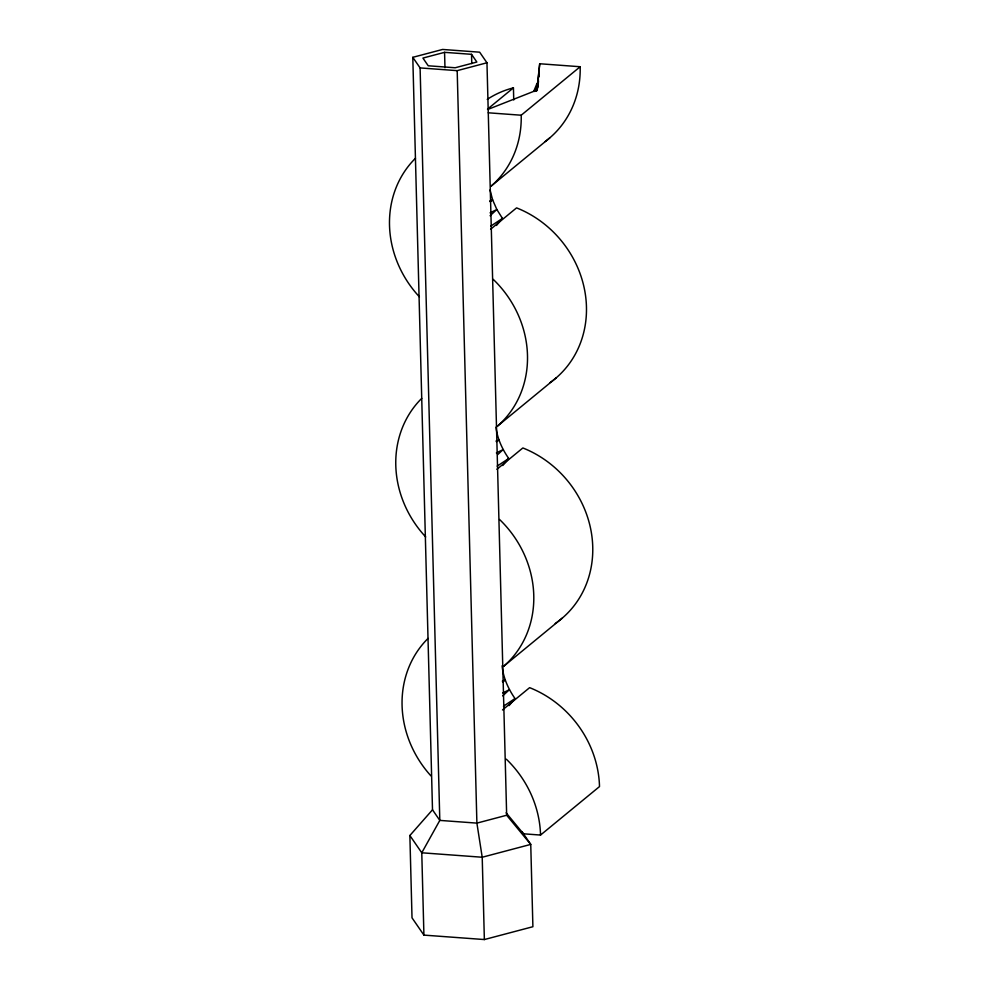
<?xml version="1.0" encoding="UTF-8"?>
<svg xmlns="http://www.w3.org/2000/svg" width="989" height="989" viewBox="0 0 989 989"><rect width="100%" height="100%" fill="white"/><g stroke="black" fill="none" stroke-linecap="round" stroke-linejoin="round"><path stroke-width="1.48" d="M536.706 90.988L539.722 63.753L580.172 66.733A102.782 92.929 50.6 0 1 545.1 141.612M537.929 87.032L538.486 81.147M539.722 63.753L537.2 89.987L534.554 91.483M538.449 79.664L537.2 89.987L487.8 109.458M536.001 91.013L537.015 83.397L533.85 91.099M496.478 225.455L502.449 218.408L496.849 209.507L492.658 199.951L490 189.962M502.758 465.535L508.729 458.488C502.239 449.167 497.306 438.498 495.971 427.149M509.051 705.614L515.022 698.568C508.259 688.851 503.166 677.663 502.103 665.782M409.866 835.52L432.502 809.793L412.796 57.325L442.578 49.45L479.653 52.182L486.959 62.777L506.665 815.245L530.747 844.408L532.898 926.718L484.363 939.55L423.922 935.112L412.017 917.829L409.866 835.52L421.771 852.79L423.922 935.112M490.087 215.726L496.849 209.507L490.074 212.845M497.504 454.767L503.129 449.587L496.367 452.925M502.672 695.885L509.422 689.667L502.647 693.005M487.478 109.173L513.427 87.848L513.748 99.988M549.797 137.879L490.828 186.365A102.782 92.929 50.6 0 0 521.203 115.219L580.172 66.733M490.631 229.213L516.567 207.875A102.782 92.929 50.6 0 1 584.623 290.037A102.782 92.929 50.6 0 1 550.168 382.582M556.078 377.959L497.108 426.432A102.782 92.929 50.6 0 0 493.264 279.393M496.911 469.293L522.86 447.955A102.782 92.929 50.6 0 1 591.063 530.908A102.782 92.929 50.6 0 1 555.225 623.527M562.37 618.038L503.401 666.512A102.782 92.929 50.6 0 0 499.544 519.472M502.486 709.954L529.622 687.652A102.782 92.929 50.6 0 1 599.507 786.576L540.538 835.062L523.441 833.801L506.108 812.81M490.148 201.744L492.658 199.951L489.753 200.952M496.441 441.811L498.951 440.031L496.045 441.032M502.721 681.891L505.231 680.098L502.325 681.112M490.865 226.048L502.449 218.408M497.158 466.128L508.729 458.488M503.45 706.208L515.022 698.568M444.568 52.343L422.909 58.067L428.225 65.781L455.2 67.759L476.846 62.035L471.53 54.321L444.568 52.343L444.976 67.784M412.796 57.325L420.102 67.92L457.19 70.652L486.959 62.777M506.665 815.245L476.896 823.12L439.808 820.4L432.502 809.793M488.245 112.795L521.203 115.219M521.908 831.576L530.747 844.408L482.212 857.24L421.771 852.79L439.808 820.4L420.102 67.92M471.53 54.321L471.778 63.593M484.363 939.55L482.212 857.24L476.896 823.12L457.19 70.652M506.306 759.169A102.782 92.929 50.6 0 1 540.538 835.062M430.932 775.871A102.782 92.929 50.6 0 1 428.039 638.412M487.243 99.382A102.782 92.929 50.6 0 1 513.427 87.848M419.41 296.848A102.782 92.929 50.6 0 1 415.467 158.265M425.69 536.928A102.782 92.929 50.6 0 1 421.747 398.344M539.166 73.767L538.894 76.722L539.166 73.767"/></g></svg>
